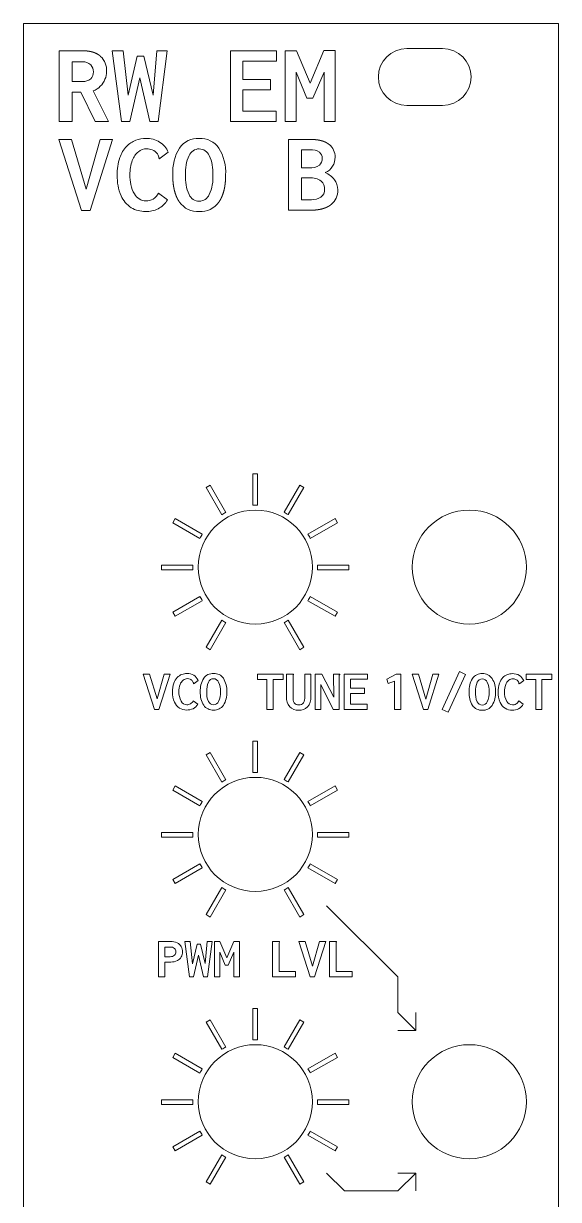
# Model space of a CAD drawing. Header units: millimetres. Extents: x 0 to 30, y 0 to 128.
# Drawn here: x 0 to 30, y 62.5 to 128.5 of the extents above; entities that cross this region are included whole.
import ezdxf

# ---------------------------------------------------------------- set-up
doc = ezdxf.new("R2010")
doc.units = ezdxf.units.MM
doc.layers.add('Cuts', color=1, linetype='Continuous', lineweight=13, true_color=0xff0000)
doc.layers.add('VectorEngraving', color=5, linetype='Continuous', lineweight=13, true_color=0x0000ff)

msp = doc.modelspace()

# ---------------------------------------------------------------- linework, layer by layer
at = {"layer": 'Cuts', "color": 1, "true_color": 0xff0000}
for p, q in [((30, 128.5), (0, 128.5)), ((0, 128.5), (0, 0)), ((30, 0), (30, 128.5)), ((21.5, 127.1), (23.5, 127.1)), ((21.5, 123.9), (23.5, 123.9))]:
    msp.add_line(p, q, dxfattribs=at)
for centre in [(13, 98), (25, 98), (13, 83), (13, 68), (25, 68)]:
    msp.add_circle(centre, 3.2, dxfattribs=at)
for centre, start, end in [((21.5, 125.5), 90, 270), ((23.5, 125.5), 270, 90)]:
    msp.add_arc(centre, 1.6, start, end, dxfattribs=at)
at = {"layer": 'VectorEngraving'}
for p, q in [((17, 79), (21, 75)), ((21, 75), (21, 73)), ((21, 73), (22, 72)), ((22, 72), (22, 73)), ((22, 72), (21, 72)), ((17, 64), (18, 63)), ((21, 63), (22, 64)), ((22, 64), (21, 64)), ((22, 64), (22, 63)), ((18, 63), (21, 63))]:
    msp.add_line(p, q, dxfattribs=at)
at = {"layer": 'VectorEngraving', "color": 5, "true_color": 0x0000ff, "flags": 128}
for points in [[(2, 123), (2, 126.975), (3.257, 126.975), (3.263, 126.975), (3.268, 126.974), (3.274, 126.974), (3.28, 126.974), (3.285, 126.974), (3.291, 126.974), (3.296, 126.974), (3.302, 126.974), (3.308, 126.974), (3.313, 126.974), (3.319, 126.974), (3.324, 126.974), (3.33, 126.974), (3.335, 126.974), (3.341, 126.973), (3.346, 126.973), (3.352, 126.973), (3.357, 126.973), (3.363, 126.973), (3.368, 126.973), (3.374, 126.972), (3.379, 126.972), (3.384, 126.972), (3.39, 126.972), (3.395, 126.971), (3.401, 126.971), (3.406, 126.971), (3.411, 126.971), (3.417, 126.97), (3.422, 126.97), (3.427, 126.97), (3.433, 126.97), (3.438, 126.969), (3.443, 126.969), (3.448, 126.969), (3.454, 126.968), (3.459, 126.968), (3.464, 126.967), (3.469, 126.967), (3.475, 126.967), (3.48, 126.966), (3.485, 126.966), (3.49, 126.966), (3.495, 126.965), (3.5, 126.965), (3.506, 126.964), (3.511, 126.964), (3.516, 126.963), (3.521, 126.963), (3.526, 126.962), (3.531, 126.962), (3.536, 126.961), (3.541, 126.961), (3.546, 126.96), (3.551, 126.96), (3.556, 126.959), (3.561, 126.959), (3.566, 126.958), (3.571, 126.958), (3.576, 126.957), (3.581, 126.956), (3.586, 126.956), (3.591, 126.955), (3.596, 126.955), (3.601, 126.954), (3.606, 126.953), (3.611, 126.953), (3.616, 126.952), (3.621, 126.951), (3.625, 126.951), (3.63, 126.95), (3.635, 126.949), (3.64, 126.949), (3.645, 126.948), (3.649, 126.947), (3.654, 126.946), (3.659, 126.946), (3.664, 126.945), (3.669, 126.944), (3.673, 126.943), (3.678, 126.943), (3.683, 126.942), (3.687, 126.941), (3.692, 126.94), (3.697, 126.939), (3.701, 126.939), (3.706, 126.938), (3.711, 126.937), (3.715, 126.936), (3.72, 126.935), (3.725, 126.934), (3.729, 126.933), (3.734, 126.932), (3.738, 126.932), (3.743, 126.931), (3.747, 126.93), (3.752, 126.929), (3.756, 126.928), (3.761, 126.927), (3.766, 126.926), (3.77, 126.925), (3.774, 126.924), (3.779, 126.923), (3.783, 126.922), (3.788, 126.921), (3.792, 126.92), (3.797, 126.919), (3.801, 126.918), (3.805, 126.917), (3.81, 126.916), (3.814, 126.915), (3.819, 126.913), (3.823, 126.912), (3.827, 126.911), (3.832, 126.91), (3.836, 126.909), (3.84, 126.908), (3.844, 126.907), (3.849, 126.906), (3.853, 126.904), (3.857, 126.903), (3.861, 126.902), (3.866, 126.901), (3.87, 126.9), (3.874, 126.898), (3.878, 126.897), (3.882, 126.896), (3.887, 126.895), (3.891, 126.894), (3.895, 126.892), (3.899, 126.891), (3.903, 126.89), (3.907, 126.888), (3.911, 126.887), (3.915, 126.886), (3.92, 126.885), (3.924, 126.883), (3.928, 126.882), (3.932, 126.88), (3.936, 126.879), (3.94, 126.878), (3.944, 126.876), (3.948, 126.875), (3.952, 126.874), (3.956, 126.872), (3.96, 126.871), (3.964, 126.869), (3.967, 126.868), (3.971, 126.866), (3.975, 126.865), (3.979, 126.864), (3.983, 126.862), (3.987, 126.861), (3.991, 126.859), (3.995, 126.858), (3.998, 126.856), (4.002, 126.855), (4.006, 126.853), (4.01, 126.851), (4.014, 126.85), (4.017, 126.848), (4.021, 126.847), (4.025, 126.845), (4.029, 126.844), (4.032, 126.842), (4.036, 126.84), (4.04, 126.839), (4.044, 126.837), (4.047, 126.836), (4.051, 126.834), (4.055, 126.832), (4.058, 126.831), (4.062, 126.829), (4.065, 126.827), (4.069, 126.825), (4.073, 126.824), (4.076, 126.822), (4.08, 126.82), (4.083, 126.819), (4.087, 126.817), (4.09, 126.815), (4.094, 126.813), (4.097, 126.812), (4.101, 126.81), (4.104, 126.808), (4.108, 126.806), (4.111, 126.804), (4.115, 126.803), (4.118, 126.801), (4.122, 126.799), (4.125, 126.797), (4.129, 126.795), (4.132, 126.793), (4.135, 126.791), (4.139, 126.789), (4.142, 126.788), (4.145, 126.786), (4.149, 126.784), (4.152, 126.782), (4.155, 126.78), (4.159, 126.778), (4.162, 126.776), (4.165, 126.774), (4.169, 126.772), (4.172, 126.77), (4.175, 126.768), (4.178, 126.766), (4.181, 126.764), (4.185, 126.762), (4.188, 126.76), (4.191, 126.758), (4.194, 126.756), (4.197, 126.754), (4.201, 126.752), (4.204, 126.75), (4.207, 126.747), (4.21, 126.745), (4.213, 126.743), (4.216, 126.741), (4.219, 126.739), (4.222, 126.737), (4.225, 126.735), (4.228, 126.733), (4.231, 126.73), (4.234, 126.728), (4.237, 126.726), (4.24, 126.724), (4.243, 126.722), (4.246, 126.719), (4.249, 126.717), (4.252, 126.715), (4.255, 126.713), (4.258, 126.71), (4.261, 126.708), (4.264, 126.706), (4.267, 126.703), (4.27, 126.701), (4.272, 126.699), (4.275, 126.697), (4.278, 126.694), (4.281, 126.692), (4.284, 126.69), (4.287, 126.687), (4.289, 126.685), (4.292, 126.682), (4.295, 126.68), (4.298, 126.678), (4.3, 126.675), (4.303, 126.673), (4.306, 126.67), (4.309, 126.668), (4.311, 126.665), (4.314, 126.663), (4.317, 126.661), (4.319, 126.658), (4.322, 126.656, -0.21489), (4.66, 125.807, -0.100191), (4.568, 125.37, -0.09654), (4.306, 124.978, -0.110602), (3.914, 124.722), (4.769, 123), (4.009, 123), (3.206, 124.653), (2.727, 124.653), (2.727, 123)], [(2.727, 125.252), (3.308, 125.252, 0.191831), (3.767, 125.396, 0.215461), (3.92, 125.788, 0.19551), (3.767, 126.183, 0.214661), (3.308, 126.349), (2.727, 126.349)]]:
    msp.add_lwpolyline(points, format="xyb", close=True, dxfattribs=at)
for points in [[(5.489, 123), (4.966, 126.975), (5.591, 126.975), (5.859, 124.48), (6.369, 126.662), (6.752, 126.662), (7.262, 124.486), (7.473, 126.975), (8.06, 126.975), (7.543, 123), (7.091, 123), (6.528, 125.45), (5.954, 123)], [(11.605, 123), (11.605, 126.975), (14.196, 126.975), (14.196, 126.388), (12.307, 126.388), (12.307, 125.367), (13.858, 125.367), (13.858, 124.773), (12.307, 124.773), (12.307, 123.587), (14.176, 123.587), (14.176, 123)], [(14.673, 123), (14.673, 126.975), (15.305, 126.975), (16.077, 125.15), (16.849, 126.981), (17.481, 126.981), (17.481, 123), (16.855, 123), (16.855, 125.775), (16.23, 124.314), (15.879, 124.314), (15.292, 125.769), (15.292, 123)]]:
    msp.add_lwpolyline(points, close=True, dxfattribs=at)
at = {"layer": 'VectorEngraving', "flags": 128}
for points in [[(3.247, 118.01), (1.971, 121.997), (2.686, 121.997), (3.521, 119.203), (4.299, 121.997), (4.995, 121.997), (3.731, 118.01)], [(7.354, 90.007), (6.716, 92), (7.073, 92), (7.491, 90.603), (7.88, 92), (8.228, 92), (7.596, 90.007)], [(13.652, 90.013), (13.652, 91.697), (13.116, 91.697), (13.116, 92), (14.561, 92), (14.561, 91.697), (13.997, 91.697), (13.997, 90.013)], [(17.989, 90.013), (17.989, 92), (19.284, 92), (19.284, 91.707), (18.34, 91.707), (18.34, 91.196), (19.115, 91.196), (19.115, 90.9), (18.34, 90.9), (18.34, 90.306), (19.274, 90.306), (19.274, 90.013)], [(20.805, 90.005), (20.805, 91.6), (20.444, 91.472), (20.368, 91.711), (20.897, 91.992), (21.165, 91.992), (21.165, 90.005)], [(22.425, 89.999), (21.787, 91.992), (22.144, 91.992), (22.562, 90.595), (22.951, 91.992), (23.299, 91.992), (22.667, 89.999)], [(23.809, 89.868), (23.477, 90.011), (24.459, 92.132), (24.785, 91.967)], [(28.723, 90.005), (28.723, 91.689), (28.187, 91.689), (28.187, 91.992), (29.632, 91.992), (29.632, 91.689), (29.068, 91.689), (29.068, 90.005)], [(9.299, 75.006), (9.037, 76.994), (9.35, 76.994), (9.484, 75.746), (9.739, 76.837), (9.93, 76.837), (10.185, 75.749), (10.291, 76.994), (10.584, 76.994), (10.326, 75.006), (10.1, 75.006), (9.819, 76.231), (9.532, 75.006)], [(10.702, 75.006), (10.702, 76.994), (11.018, 76.994), (11.404, 76.081), (11.79, 76.997), (12.106, 76.997), (12.106, 75.006), (11.793, 75.006), (11.793, 76.394), (11.48, 75.663), (11.305, 75.663), (11.011, 76.391), (11.011, 75.006)], [(16.073, 75), (15.435, 76.994), (15.792, 76.994), (16.21, 75.597), (16.599, 76.994), (16.947, 76.994), (16.315, 75)]]:
    msp.add_lwpolyline(points, close=True, dxfattribs=at)
for points in [[(6.838, 117.952, -0.137181), (6.043, 118.166, -0.152134), (5.469, 118.833, -0.109573), (5.255, 119.988, -0.085497), (5.399, 120.973, -0.110549), (5.779, 121.608, -0.109274), (6.298, 121.949, -0.089414), (6.863, 122.054, -0.144279), (7.632, 121.85, -0.15015), (8.12, 121.276), (7.667, 120.938), (7.616, 120.906), (7.584, 120.957, 0.11408), (7.574, 121.05, 0.04611), (7.508, 121.187, 0.120563), (7.217, 121.413, 0.097397), (6.901, 121.474, 0.171045), (6.445, 121.308, 0.132489), (6.101, 120.82, 0.095776), (5.97, 120.019, 0.142464), (6.222, 118.938, 0.270554), (6.856, 118.546, 0.136035), (7.265, 118.648, 0.125476), (7.577, 118.986), (8.075, 118.616, -0.142497), (7.549, 118.102, -0.116168)], [(9.854, 117.946, -0.25913), (8.744, 118.482), (8.741, 118.486), (8.738, 118.49), (8.736, 118.495), (8.733, 118.499), (8.73, 118.503), (8.727, 118.507), (8.724, 118.512), (8.721, 118.516), (8.718, 118.52), (8.716, 118.524), (8.713, 118.529), (8.71, 118.533), (8.707, 118.538), (8.704, 118.542), (8.702, 118.546), (8.699, 118.551), (8.696, 118.555), (8.693, 118.56), (8.691, 118.564), (8.688, 118.568), (8.685, 118.573), (8.682, 118.577), (8.68, 118.582), (8.677, 118.586), (8.674, 118.591), (8.672, 118.595), (8.669, 118.6), (8.667, 118.605), (8.664, 118.609), (8.661, 118.614), (8.659, 118.618), (8.656, 118.623), (8.654, 118.628), (8.651, 118.632), (8.649, 118.637), (8.646, 118.642), (8.643, 118.646), (8.641, 118.651), (8.638, 118.656), (8.636, 118.66), (8.633, 118.665), (8.631, 118.67), (8.629, 118.675), (8.626, 118.68), (8.624, 118.684), (8.621, 118.689), (8.619, 118.694), (8.616, 118.699), (8.614, 118.704), (8.612, 118.709), (8.609, 118.713), (8.607, 118.718), (8.605, 118.723), (8.602, 118.728), (8.6, 118.733), (8.598, 118.738), (8.595, 118.743), (8.593, 118.748), (8.591, 118.753), (8.589, 118.758), (8.586, 118.763), (8.584, 118.768), (8.582, 118.773), (8.58, 118.778), (8.578, 118.783), (8.575, 118.788), (8.573, 118.793), (8.571, 118.799), (8.569, 118.804), (8.567, 118.809), (8.565, 118.814), (8.562, 118.819), (8.56, 118.824), (8.558, 118.83), (8.556, 118.835), (8.554, 118.84), (8.552, 118.845), (8.55, 118.85), (8.548, 118.856), (8.546, 118.861), (8.544, 118.866), (8.542, 118.872), (8.54, 118.877), (8.538, 118.882), (8.536, 118.888), (8.534, 118.893), (8.532, 118.898), (8.53, 118.904), (8.528, 118.909), (8.526, 118.915), (8.524, 118.92), (8.523, 118.926), (8.521, 118.931), (8.519, 118.936), (8.517, 118.942), (8.515, 118.947), (8.513, 118.953), (8.511, 118.959), (8.51, 118.964), (8.508, 118.97), (8.506, 118.975), (8.504, 118.981), (8.503, 118.986), (8.501, 118.992), (8.499, 118.998), (8.497, 119.003), (8.496, 119.009), (8.494, 119.015), (8.492, 119.02), (8.49, 119.026), (8.489, 119.032), (8.487, 119.037), (8.486, 119.043), (8.484, 119.049), (8.482, 119.055), (8.481, 119.061), (8.479, 119.066), (8.477, 119.072), (8.476, 119.078), (8.474, 119.084), (8.473, 119.09), (8.471, 119.095), (8.47, 119.101), (8.468, 119.107), (8.467, 119.113), (8.465, 119.119), (8.464, 119.125), (8.462, 119.131), (8.461, 119.137), (8.459, 119.143), (8.458, 119.149), (8.456, 119.155), (8.455, 119.161), (8.454, 119.167), (8.452, 119.173), (8.451, 119.179), (8.449, 119.185), (8.448, 119.191), (8.447, 119.197), (8.445, 119.203), (8.444, 119.21), (8.443, 119.216), (8.441, 119.222), (8.44, 119.228), (8.439, 119.234), (8.438, 119.24), (8.436, 119.247), (8.435, 119.253), (8.434, 119.259), (8.433, 119.265), (8.431, 119.272), (8.43, 119.278), (8.429, 119.284), (8.428, 119.29), (8.427, 119.297), (8.426, 119.303), (8.424, 119.309), (8.423, 119.316), (8.422, 119.322), (8.421, 119.329), (8.42, 119.335), (8.419, 119.341), (8.418, 119.348), (8.417, 119.354), (8.416, 119.361), (8.415, 119.367), (8.414, 119.374), (8.413, 119.38), (8.412, 119.387), (8.411, 119.393), (8.41, 119.4), (8.409, 119.406), (8.408, 119.413), (8.407, 119.42), (8.406, 119.426), (8.405, 119.433), (8.404, 119.439), (8.403, 119.446), (8.402, 119.453), (8.401, 119.459), (8.4, 119.466), (8.4, 119.473), (8.399, 119.479), (8.398, 119.486), (8.397, 119.493), (8.396, 119.5), (8.395, 119.506), (8.395, 119.513), (8.394, 119.52), (8.393, 119.527), (8.392, 119.534), (8.392, 119.54), (8.391, 119.547), (8.39, 119.554), (8.389, 119.561), (8.389, 119.568), (8.388, 119.575), (8.387, 119.582), (8.387, 119.589), (8.386, 119.596), (8.385, 119.602), (8.385, 119.609), (8.384, 119.616), (8.384, 119.623), (8.383, 119.63), (8.382, 119.637), (8.382, 119.645), (8.381, 119.652), (8.381, 119.659), (8.38, 119.666), (8.38, 119.673), (8.379, 119.68), (8.379, 119.687), (8.378, 119.694), (8.378, 119.701), (8.377, 119.708), (8.377, 119.716), (8.376, 119.723), (8.376, 119.73), (8.376, 119.737), (8.375, 119.745), (8.375, 119.752), (8.374, 119.759), (8.374, 119.766), (8.374, 119.774), (8.373, 119.781), (8.373, 119.788), (8.373, 119.796), (8.372, 119.803), (8.372, 119.81), (8.372, 119.818), (8.371, 119.825), (8.371, 119.832), (8.371, 119.84), (8.371, 119.847), (8.37, 119.855), (8.37, 119.862), (8.37, 119.87), (8.37, 119.877), (8.37, 119.885), (8.369, 119.892), (8.369, 119.9), (8.369, 119.907), (8.369, 119.915), (8.369, 119.922), (8.369, 119.93), (8.369, 119.937), (8.368, 119.945), (8.368, 119.953), (8.368, 119.96), (8.368, 119.968), (8.368, 119.976), (8.368, 119.983), (8.368, 119.991), (8.368, 119.999), (8.368, 120.006, -0.152055), (8.744, 121.512, -0.260989), (9.854, 122.054, -0.259889), (10.955, 121.512, -0.153236), (11.335, 120.006), (11.335, 119.999), (11.335, 119.991), (11.335, 119.983), (11.334, 119.976), (11.334, 119.968), (11.334, 119.96), (11.334, 119.953), (11.334, 119.945), (11.334, 119.937), (11.334, 119.93), (11.334, 119.922), (11.334, 119.915), (11.334, 119.907), (11.333, 119.9), (11.333, 119.892), (11.333, 119.885), (11.333, 119.877), (11.333, 119.87), (11.332, 119.862), (11.332, 119.855), (11.332, 119.847), (11.332, 119.84), (11.332, 119.832), (11.331, 119.825), (11.331, 119.818), (11.331, 119.81), (11.33, 119.803), (11.33, 119.796), (11.33, 119.788), (11.329, 119.781), (11.329, 119.774), (11.329, 119.766), (11.328, 119.759), (11.328, 119.752), (11.327, 119.745), (11.327, 119.737), (11.327, 119.73), (11.326, 119.723), (11.326, 119.716), (11.325, 119.708), (11.325, 119.701), (11.324, 119.694), (11.324, 119.687), (11.323, 119.68), (11.323, 119.673), (11.322, 119.666), (11.322, 119.659), (11.321, 119.652), (11.321, 119.645), (11.32, 119.637), (11.32, 119.63), (11.319, 119.623), (11.318, 119.616), (11.318, 119.609), (11.317, 119.602), (11.316, 119.596), (11.316, 119.589), (11.315, 119.582), (11.314, 119.575), (11.314, 119.568), (11.313, 119.561), (11.312, 119.554), (11.312, 119.547), (11.311, 119.54), (11.31, 119.534), (11.309, 119.527), (11.309, 119.52), (11.308, 119.513), (11.307, 119.506), (11.306, 119.5), (11.305, 119.493), (11.305, 119.486), (11.304, 119.479), (11.303, 119.473), (11.302, 119.466), (11.301, 119.459), (11.3, 119.453), (11.299, 119.446), (11.298, 119.439), (11.297, 119.433), (11.297, 119.426), (11.296, 119.42), (11.295, 119.413), (11.294, 119.406), (11.293, 119.4), (11.292, 119.393), (11.291, 119.387), (11.29, 119.38), (11.289, 119.374), (11.288, 119.367), (11.287, 119.361), (11.286, 119.354), (11.284, 119.348), (11.283, 119.341), (11.282, 119.335), (11.281, 119.329), (11.28, 119.322), (11.279, 119.316), (11.278, 119.309), (11.277, 119.303), (11.275, 119.297), (11.274, 119.29), (11.273, 119.284), (11.272, 119.278), (11.271, 119.272), (11.269, 119.265), (11.268, 119.259), (11.267, 119.253), (11.266, 119.247), (11.264, 119.24), (11.263, 119.234), (11.262, 119.228), (11.261, 119.222), (11.259, 119.216), (11.258, 119.21), (11.257, 119.203), (11.255, 119.197), (11.254, 119.191), (11.253, 119.185), (11.251, 119.179), (11.25, 119.173), (11.248, 119.167), (11.247, 119.161), (11.246, 119.155), (11.244, 119.149), (11.243, 119.143), (11.241, 119.137), (11.24, 119.131), (11.238, 119.125), (11.237, 119.119), (11.235, 119.113), (11.234, 119.107), (11.232, 119.101), (11.231, 119.095), (11.229, 119.09), (11.227, 119.084), (11.226, 119.078), (11.224, 119.072), (11.223, 119.066), (11.221, 119.061), (11.219, 119.055), (11.218, 119.049), (11.216, 119.043), (11.214, 119.037), (11.213, 119.032), (11.211, 119.026), (11.209, 119.02), (11.208, 119.015), (11.206, 119.009), (11.204, 119.003), (11.202, 118.998), (11.201, 118.992), (11.199, 118.986), (11.197, 118.981), (11.195, 118.975), (11.194, 118.97), (11.192, 118.964), (11.19, 118.959), (11.188, 118.953), (11.186, 118.947), (11.184, 118.942), (11.183, 118.936), (11.181, 118.931), (11.179, 118.926), (11.177, 118.92), (11.175, 118.915), (11.173, 118.909), (11.171, 118.904), (11.169, 118.898), (11.167, 118.893), (11.165, 118.888), (11.163, 118.882), (11.161, 118.877), (11.159, 118.872), (11.157, 118.866), (11.155, 118.861), (11.153, 118.856), (11.151, 118.85), (11.149, 118.845), (11.147, 118.84), (11.145, 118.835), (11.143, 118.83), (11.141, 118.824), (11.138, 118.819), (11.136, 118.814), (11.134, 118.809), (11.132, 118.804), (11.13, 118.799), (11.128, 118.793), (11.125, 118.788), (11.123, 118.783), (11.121, 118.778), (11.119, 118.773), (11.117, 118.768), (11.114, 118.763), (11.112, 118.758), (11.11, 118.753), (11.107, 118.748), (11.105, 118.743), (11.103, 118.738), (11.101, 118.733), (11.098, 118.728), (11.096, 118.723), (11.094, 118.718), (11.091, 118.713), (11.089, 118.709), (11.086, 118.704), (11.084, 118.699), (11.082, 118.694), (11.079, 118.689), (11.077, 118.684), (11.074, 118.68), (11.072, 118.675), (11.069, 118.67), (11.067, 118.665), (11.064, 118.66), (11.062, 118.656), (11.059, 118.651), (11.057, 118.646), (11.054, 118.642), (11.052, 118.637), (11.049, 118.632), (11.047, 118.628), (11.044, 118.623), (11.041, 118.618), (11.039, 118.614), (11.036, 118.609), (11.033, 118.605), (11.031, 118.6), (11.028, 118.595), (11.025, 118.591), (11.023, 118.586), (11.02, 118.582), (11.017, 118.577), (11.015, 118.573), (11.012, 118.568), (11.009, 118.564), (11.006, 118.56), (11.004, 118.555), (11.001, 118.551), (10.998, 118.546), (10.995, 118.542), (10.993, 118.538), (10.99, 118.533), (10.987, 118.529), (10.984, 118.524), (10.981, 118.52), (10.978, 118.516), (10.975, 118.512), (10.973, 118.507), (10.97, 118.503), (10.967, 118.499), (10.964, 118.495), (10.961, 118.49), (10.958, 118.486), (10.955, 118.482, -0.258046)], [(9.854, 118.533, 0.29242), (10.416, 118.9, 0.121433), (10.62, 120.013, 0.120267), (10.416, 121.088, 0.296602), (9.854, 121.467, 0.299569), (9.283, 121.088, 0.118638), (9.082, 120.013, 0.119784), (9.283, 118.9, 0.295261)], [(14.861, 118.022), (14.861, 121.997), (16.073, 121.997), (16.078, 121.997), (16.084, 121.997), (16.09, 121.997), (16.095, 121.997), (16.101, 121.997), (16.106, 121.997), (16.112, 121.997), (16.117, 121.997), (16.123, 121.997), (16.128, 121.997), (16.134, 121.996), (16.139, 121.996), (16.144, 121.996), (16.15, 121.996), (16.155, 121.996), (16.161, 121.996), (16.166, 121.996), (16.171, 121.996), (16.177, 121.995), (16.182, 121.995), (16.188, 121.995), (16.193, 121.995), (16.198, 121.995), (16.203, 121.995), (16.209, 121.994), (16.214, 121.994), (16.219, 121.994), (16.225, 121.994), (16.23, 121.993), (16.235, 121.993), (16.24, 121.993), (16.246, 121.993), (16.251, 121.992), (16.256, 121.992), (16.261, 121.992), (16.266, 121.991), (16.272, 121.991), (16.277, 121.991), (16.282, 121.99), (16.287, 121.99), (16.292, 121.99), (16.297, 121.989), (16.302, 121.989), (16.307, 121.989), (16.313, 121.988), (16.318, 121.988), (16.323, 121.988), (16.328, 121.987), (16.333, 121.987), (16.338, 121.986), (16.343, 121.986), (16.348, 121.985), (16.353, 121.985), (16.358, 121.985), (16.363, 121.984), (16.368, 121.984), (16.373, 121.983), (16.377, 121.983), (16.382, 121.982), (16.387, 121.982), (16.392, 121.981), (16.397, 121.981), (16.402, 121.98), (16.407, 121.979), (16.412, 121.979), (16.417, 121.978), (16.421, 121.978), (16.426, 121.977), (16.431, 121.977), (16.436, 121.976), (16.441, 121.975), (16.445, 121.975), (16.45, 121.974), (16.455, 121.974), (16.46, 121.973), (16.464, 121.972), (16.469, 121.972), (16.474, 121.971), (16.478, 121.97), (16.483, 121.97), (16.488, 121.969), (16.492, 121.968), (16.497, 121.967), (16.502, 121.967), (16.506, 121.966), (16.511, 121.965), (16.516, 121.965), (16.52, 121.964), (16.525, 121.963), (16.529, 121.962), (16.534, 121.962), (16.538, 121.961), (16.543, 121.96), (16.548, 121.959), (16.552, 121.958), (16.557, 121.958), (16.561, 121.957), (16.566, 121.956), (16.57, 121.955), (16.574, 121.954), (16.579, 121.953), (16.583, 121.952), (16.588, 121.952), (16.592, 121.951), (16.597, 121.95), (16.601, 121.949), (16.605, 121.948), (16.61, 121.947), (16.614, 121.946), (16.618, 121.945), (16.623, 121.944), (16.627, 121.943), (16.631, 121.942), (16.636, 121.941), (16.64, 121.94), (16.644, 121.939), (16.649, 121.938), (16.653, 121.937), (16.657, 121.936), (16.661, 121.935), (16.665, 121.934), (16.67, 121.933), (16.674, 121.932), (16.678, 121.931), (16.682, 121.93), (16.686, 121.929), (16.691, 121.928), (16.695, 121.927), (16.699, 121.926), (16.703, 121.925), (16.707, 121.924), (16.711, 121.922), (16.715, 121.921), (16.719, 121.92), (16.723, 121.919), (16.727, 121.918), (16.731, 121.917), (16.736, 121.915), (16.74, 121.914), (16.744, 121.913), (16.748, 121.912), (16.752, 121.911), (16.755, 121.909), (16.759, 121.908), (16.763, 121.907), (16.767, 121.906), (16.771, 121.904), (16.775, 121.903), (16.779, 121.902), (16.783, 121.901), (16.787, 121.899), (16.791, 121.898), (16.795, 121.897), (16.798, 121.895), (16.802, 121.894), (16.806, 121.893), (16.81, 121.891), (16.814, 121.89), (16.818, 121.889), (16.821, 121.887), (16.825, 121.886), (16.829, 121.885), (16.833, 121.883), (16.836, 121.882), (16.84, 121.88), (16.844, 121.879), (16.847, 121.878), (16.851, 121.876), (16.855, 121.875), (16.858, 121.873), (16.862, 121.872), (16.866, 121.87), (16.869, 121.869), (16.873, 121.867), (16.877, 121.866), (16.88, 121.864), (16.884, 121.863), (16.887, 121.861), (16.891, 121.86), (16.895, 121.858), (16.898, 121.857), (16.902, 121.855), (16.905, 121.854), (16.909, 121.852), (16.912, 121.85), (16.916, 121.849), (16.919, 121.847), (16.923, 121.846), (16.926, 121.844), (16.93, 121.842), (16.933, 121.841), (16.936, 121.839), (16.94, 121.837), (16.943, 121.836), (16.947, 121.834), (16.95, 121.832), (16.953, 121.831), (16.957, 121.829), (16.96, 121.827), (16.963, 121.826), (16.967, 121.824), (16.97, 121.822), (16.973, 121.821), (16.977, 121.819), (16.98, 121.817), (16.983, 121.815), (16.986, 121.813), (16.99, 121.812), (16.993, 121.81), (16.996, 121.808), (16.999, 121.806), (17.002, 121.805), (17.006, 121.803), (17.009, 121.801), (17.012, 121.799), (17.015, 121.797), (17.018, 121.795), (17.021, 121.793), (17.024, 121.792), (17.028, 121.79), (17.031, 121.788), (17.034, 121.786), (17.037, 121.784), (17.04, 121.782), (17.043, 121.78), (17.046, 121.778), (17.049, 121.776), (17.052, 121.774), (17.055, 121.772), (17.058, 121.77), (17.061, 121.768), (17.064, 121.766), (17.067, 121.764), (17.07, 121.762), (17.073, 121.76), (17.076, 121.758), (17.079, 121.756), (17.082, 121.754), (17.084, 121.752), (17.087, 121.75), (17.09, 121.748), (17.093, 121.746), (17.096, 121.744), (17.099, 121.742), (17.102, 121.74), (17.104, 121.738), (17.107, 121.736), (17.11, 121.734), (17.113, 121.731), (17.115, 121.729), (17.118, 121.727), (17.121, 121.725), (17.124, 121.723), (17.126, 121.721), (17.129, 121.719), (17.132, 121.716, -0.23768), (17.477, 120.995, -0.133487), (17.333, 120.491, -0.174147), (16.915, 120.134, -0.132357), (17.435, 119.735, -0.167151), (17.629, 119.171, -0.236829), (17.244, 118.338), (17.24, 118.336), (17.237, 118.333), (17.234, 118.331), (17.231, 118.329), (17.228, 118.326), (17.225, 118.324), (17.222, 118.321), (17.219, 118.319), (17.216, 118.317), (17.213, 118.314), (17.21, 118.312), (17.206, 118.309), (17.203, 118.307), (17.2, 118.305), (17.197, 118.302), (17.194, 118.3), (17.19, 118.298), (17.187, 118.296), (17.184, 118.293), (17.181, 118.291), (17.177, 118.289), (17.174, 118.286), (17.171, 118.284), (17.168, 118.282), (17.164, 118.28), (17.161, 118.277), (17.158, 118.275), (17.154, 118.273), (17.151, 118.271), (17.147, 118.269), (17.144, 118.267), (17.141, 118.264), (17.137, 118.262), (17.134, 118.26), (17.13, 118.258), (17.127, 118.256), (17.123, 118.254), (17.12, 118.252), (17.117, 118.249), (17.113, 118.247), (17.109, 118.245), (17.106, 118.243), (17.102, 118.241), (17.099, 118.239), (17.095, 118.237), (17.092, 118.235), (17.088, 118.233), (17.085, 118.231), (17.081, 118.229), (17.077, 118.227), (17.074, 118.225), (17.07, 118.223), (17.066, 118.221), (17.063, 118.219), (17.059, 118.217), (17.055, 118.215), (17.052, 118.213), (17.048, 118.211), (17.044, 118.21), (17.04, 118.208), (17.037, 118.206), (17.033, 118.204), (17.029, 118.202), (17.025, 118.2), (17.021, 118.198), (17.018, 118.196), (17.014, 118.195), (17.01, 118.193), (17.006, 118.191), (17.002, 118.189), (16.998, 118.187), (16.994, 118.186), (16.99, 118.184), (16.987, 118.182), (16.983, 118.18), (16.979, 118.179), (16.975, 118.177), (16.971, 118.175), (16.967, 118.174), (16.963, 118.172), (16.959, 118.17), (16.955, 118.168), (16.951, 118.167), (16.947, 118.165), (16.943, 118.163), (16.938, 118.162), (16.934, 118.16), (16.93, 118.159), (16.926, 118.157), (16.922, 118.155), (16.918, 118.154), (16.914, 118.152), (16.91, 118.151), (16.905, 118.149), (16.901, 118.147), (16.897, 118.146), (16.893, 118.144), (16.889, 118.143), (16.884, 118.141), (16.88, 118.14), (16.876, 118.138), (16.872, 118.137), (16.867, 118.135), (16.863, 118.134), (16.859, 118.132), (16.854, 118.131), (16.85, 118.13), (16.846, 118.128), (16.841, 118.127), (16.837, 118.125), (16.833, 118.124), (16.828, 118.122), (16.824, 118.121), (16.819, 118.12), (16.815, 118.118), (16.811, 118.117), (16.806, 118.116), (16.802, 118.114), (16.797, 118.113), (16.793, 118.112), (16.788, 118.11), (16.784, 118.109), (16.779, 118.108), (16.775, 118.106), (16.77, 118.105), (16.766, 118.104), (16.761, 118.103), (16.756, 118.101), (16.752, 118.1), (16.747, 118.099), (16.742, 118.098), (16.738, 118.097), (16.733, 118.095), (16.729, 118.094), (16.724, 118.093), (16.719, 118.092), (16.714, 118.091), (16.71, 118.09), (16.705, 118.088), (16.7, 118.087), (16.696, 118.086), (16.691, 118.085), (16.686, 118.084), (16.681, 118.083), (16.676, 118.082), (16.672, 118.081), (16.667, 118.08), (16.662, 118.079), (16.657, 118.078), (16.652, 118.077), (16.647, 118.076), (16.642, 118.075), (16.638, 118.074), (16.633, 118.073), (16.628, 118.072), (16.623, 118.071), (16.618, 118.07), (16.613, 118.069), (16.608, 118.068), (16.603, 118.067), (16.598, 118.066), (16.593, 118.065), (16.588, 118.064), (16.583, 118.063), (16.578, 118.062), (16.573, 118.062), (16.568, 118.061), (16.563, 118.06), (16.558, 118.059), (16.552, 118.058), (16.547, 118.057), (16.542, 118.056), (16.537, 118.056), (16.532, 118.055), (16.527, 118.054), (16.521, 118.053), (16.516, 118.053), (16.511, 118.052), (16.506, 118.051), (16.501, 118.05), (16.495, 118.05), (16.49, 118.049), (16.485, 118.048), (16.48, 118.047), (16.474, 118.047), (16.469, 118.046), (16.464, 118.045), (16.458, 118.045), (16.453, 118.044), (16.448, 118.043), (16.442, 118.043), (16.437, 118.042), (16.431, 118.042), (16.426, 118.041), (16.421, 118.04), (16.415, 118.04), (16.41, 118.039), (16.404, 118.039), (16.399, 118.038), (16.393, 118.038), (16.388, 118.037), (16.382, 118.037), (16.377, 118.036), (16.371, 118.036), (16.366, 118.035), (16.36, 118.035), (16.355, 118.034), (16.349, 118.034), (16.344, 118.033), (16.338, 118.033), (16.332, 118.032), (16.327, 118.032), (16.321, 118.031), (16.315, 118.031), (16.31, 118.031), (16.304, 118.03), (16.298, 118.03), (16.293, 118.029), (16.287, 118.029), (16.281, 118.029), (16.275, 118.028), (16.27, 118.028), (16.264, 118.028), (16.258, 118.027), (16.252, 118.027), (16.247, 118.027), (16.241, 118.027), (16.235, 118.026), (16.229, 118.026), (16.223, 118.026), (16.217, 118.025), (16.212, 118.025), (16.206, 118.025), (16.2, 118.025), (16.194, 118.025), (16.188, 118.024), (16.182, 118.024), (16.176, 118.024), (16.17, 118.024), (16.164, 118.024), (16.158, 118.024), (16.152, 118.023), (16.146, 118.023), (16.14, 118.023), (16.134, 118.023), (16.128, 118.023), (16.122, 118.023), (16.116, 118.023), (16.11, 118.023), (16.104, 118.023), (16.098, 118.023), (16.091, 118.023), (16.085, 118.023), (16.079, 118.023), (16.073, 118.022), (16.067, 118.022)], [(15.582, 120.408), (16.016, 120.408, 0.176823), (16.593, 120.552, 0.219126), (16.749, 120.931, 0.232896), (16.59, 121.282, 0.172228), (16.08, 121.416), (15.582, 121.416)], [(15.582, 118.616), (16.143, 118.616, 0.159916), (16.682, 118.763, 0.253314), (16.883, 119.19, 0.214462), (16.695, 119.656, 0.185003), (16.035, 119.834), (15.582, 119.834)], [(9.149, 89.978, -0.137181), (8.752, 90.085, -0.152134), (8.465, 90.418, -0.109573), (8.358, 90.996, -0.085497), (8.43, 91.488, -0.110549), (8.62, 91.806, -0.109274), (8.88, 91.976, -0.089414), (9.162, 92.029, -0.144279), (9.546, 91.927, -0.15015), (9.791, 91.64), (9.564, 91.471), (9.538, 91.455), (9.523, 91.48, 0.11408), (9.518, 91.527, 0.04611), (9.484, 91.595, 0.120563), (9.339, 91.708, 0.097397), (9.181, 91.739, 0.171045), (8.953, 91.656, 0.132489), (8.781, 91.412, 0.095776), (8.715, 91.011, 0.142464), (8.841, 90.471, 0.270554), (9.159, 90.274, 0.136035), (9.363, 90.325, 0.125476), (9.519, 90.494), (9.768, 90.31, -0.142497), (9.505, 90.053, -0.116168)], [(10.658, 89.975, -0.25913), (10.103, 90.243, -0.152705), (9.915, 91.005, -0.152055), (10.103, 91.758, -0.260989), (10.658, 92.029, -0.259889), (11.208, 91.758, -0.153236), (11.398, 91.005, -0.153892), (11.208, 90.243, -0.258046)], [(10.658, 90.268, 0.29242), (10.938, 90.452, 0.121433), (11.04, 91.008, 0.120267), (10.938, 91.545, 0.296602), (10.658, 91.735, 0.299569), (10.372, 91.545, 0.118638), (10.272, 91.008, 0.119784), (10.372, 90.452, 0.295261)], [(15.435, 89.971, -0.218793), (14.929, 90.166, -0.190278), (14.752, 90.708), (14.752, 92), (15.138, 92), (15.138, 91.971, 0.124617), (15.117, 91.928, 0.045437), (15.113, 91.853), (15.113, 90.705, 0.13334), (15.183, 90.383, 0.278591), (15.438, 90.265, 0.272644), (15.696, 90.383, 0.137686), (15.77, 90.715), (15.77, 92), (16.121, 92), (16.121, 90.718, -0.20833), (15.929, 90.153, -0.198997)], [(16.35, 92), (16.726, 92), (17.399, 90.692), (17.38, 92), (17.731, 92), (17.731, 91.971, 0.127686), (17.71, 91.928, 0.045437), (17.705, 91.853), (17.705, 90.013), (17.371, 90.013), (16.675, 91.407), (16.675, 90.013), (16.35, 90.013)], [(25.729, 89.967, -0.25913), (25.174, 90.235, -0.152705), (24.986, 90.997, -0.152055), (25.174, 91.749, -0.260989), (25.729, 92.021, -0.259889), (26.279, 91.749, -0.153236), (26.469, 90.997, -0.153892), (26.279, 90.235, -0.258046)], [(25.729, 90.26, 0.29242), (26.009, 90.444, 0.121433), (26.111, 91, 0.120267), (26.009, 91.537, 0.296602), (25.729, 91.727, 0.299569), (25.443, 91.537, 0.118638), (25.343, 91, 0.119784), (25.443, 90.444, 0.295261)], [(27.409, 89.97, -0.137181), (27.012, 90.077, -0.152134), (26.725, 90.41, -0.109573), (26.618, 90.987, -0.085497), (26.69, 91.48, -0.110549), (26.88, 91.798, -0.109274), (27.14, 91.968, -0.089414), (27.422, 92.021, -0.144279), (27.806, 91.919, -0.15015), (28.051, 91.632), (27.824, 91.463), (27.798, 91.447), (27.783, 91.472, 0.11408), (27.778, 91.518, 0.04611), (27.744, 91.587, 0.120563), (27.599, 91.7, 0.097397), (27.441, 91.731, 0.171045), (27.213, 91.648, 0.132489), (27.041, 91.404, 0.095776), (26.975, 91.003, 0.142464), (27.102, 90.463, 0.270554), (27.419, 90.266, 0.136035), (27.623, 90.317, 0.125476), (27.779, 90.486), (28.028, 90.302, -0.142497), (27.765, 90.045, -0.116168)], [(7.564, 75.006), (7.564, 76.994), (8.24, 76.994, -0.122616), (8.62, 76.914, -0.149974), (8.841, 76.702, -0.126802), (8.913, 76.41, -0.12686), (8.843, 76.124, -0.150008), (8.626, 75.917, -0.122625), (8.256, 75.839), (7.931, 75.839), (7.931, 75.006)], [(7.931, 76.139), (8.231, 76.139, 0.196442), (8.464, 76.215, 0.21326), (8.543, 76.41, 0.212906), (8.464, 76.604, 0.19733), (8.234, 76.681), (7.931, 76.681)], [(13.971, 76.994), (14.363, 76.994), (14.363, 76.965, 0.15231), (14.339, 76.922, 0.043707), (14.335, 76.847), (14.335, 75.3), (15.247, 75.3), (15.247, 75.006), (13.971, 75.006)], [(17.16, 76.994), (17.552, 76.994), (17.552, 76.965, 0.15231), (17.528, 76.922, 0.043707), (17.524, 76.847), (17.524, 75.3), (18.436, 75.3), (18.436, 75.006), (17.16, 75.006)]]:
    msp.add_lwpolyline(points, format="xyb", close=True, dxfattribs=at)
at = {"layer": 'VectorEngraving', "color": 3, "true_color": 0x00ff00, "flags": 128}
for points in [[(12.855, 103.228), (12.855, 101.472, -0.009431), (12.987, 101.478, -0.009428), (13.119, 101.475), (13.119, 103.228), (12.855, 103.228)], [(10.476, 102.59), (10.248, 102.459), (11.125, 100.94, -0.018851), (11.354, 101.07), (10.476, 102.59)], [(15.498, 102.59), (14.621, 101.072, -0.018853), (14.85, 100.941), (15.726, 102.459), (15.498, 102.59)], [(8.507, 100.717), (8.375, 100.489), (9.895, 99.611, -0.018852), (10.025, 99.84), (8.507, 100.717)], [(17.468, 100.717), (15.95, 99.841, -0.018855), (16.082, 99.612), (17.6, 100.489), (17.468, 100.717)], [(7.737, 98.11), (7.737, 97.846), (9.493, 97.846, -0.009435), (9.487, 97.978, -0.009432), (9.493, 98.11), (7.737, 98.11)], [(16.484, 98.11, -0.009425), (16.487, 97.978, -0.009435), (16.481, 97.846), (18.238, 97.846), (18.238, 98.11), (16.484, 98.11)], [(9.895, 96.345), (8.375, 95.467), (8.507, 95.239), (10.025, 96.115, -0.018852), (9.895, 96.345)], [(16.08, 96.345, -0.018855), (15.949, 96.115), (17.468, 95.239), (17.6, 95.467), (16.08, 96.345)], [(11.125, 95.016), (10.248, 93.497), (10.476, 93.365), (11.354, 94.885, -0.018851), (11.125, 95.016), (11.125, 95.016)], [(14.85, 95.016, -0.018852), (14.62, 94.885), (15.498, 93.365), (15.726, 93.497), (14.85, 95.016)], [(12.855, 88.228), (12.855, 86.472, -0.009431), (12.987, 86.478, -0.009428), (13.119, 86.475), (13.119, 88.228), (12.855, 88.228)], [(10.476, 87.59), (10.248, 87.459), (11.125, 85.94, -0.018851), (11.354, 86.07), (10.476, 87.59)], [(15.498, 87.59), (14.621, 86.072, -0.018853), (14.85, 85.941), (15.726, 87.459), (15.498, 87.59)], [(8.507, 85.717), (8.375, 85.489), (9.895, 84.611, -0.018852), (10.025, 84.84), (8.507, 85.717)], [(17.468, 85.717), (15.95, 84.841, -0.018855), (16.082, 84.612), (17.6, 85.489), (17.468, 85.717)], [(7.737, 83.11), (7.737, 82.846), (9.493, 82.846, -0.009435), (9.487, 82.978, -0.009432), (9.493, 83.11), (7.737, 83.11)], [(16.484, 83.11, -0.009425), (16.487, 82.978, -0.009435), (16.481, 82.846), (18.238, 82.846), (18.238, 83.11), (16.484, 83.11)], [(9.895, 81.345), (8.375, 80.467), (8.507, 80.239), (10.025, 81.115, -0.018852), (9.895, 81.345)], [(16.08, 81.345, -0.018855), (15.949, 81.115), (17.468, 80.239), (17.6, 80.467), (16.08, 81.345)], [(11.125, 80.016), (10.248, 78.497), (10.476, 78.365), (11.354, 79.885, -0.018851), (11.125, 80.016), (11.125, 80.016)], [(14.85, 80.016, -0.018852), (14.62, 79.885), (15.498, 78.365), (15.726, 78.497), (14.85, 80.016)], [(10.476, 72.59), (10.248, 72.459), (11.125, 70.94, -0.018851), (11.354, 71.07), (10.476, 72.59)], [(12.855, 73.228), (12.855, 71.472, -0.009431), (12.987, 71.478, -0.009428), (13.119, 71.475), (13.119, 73.228), (12.855, 73.228)], [(15.498, 72.59), (14.621, 71.072, -0.018853), (14.85, 70.941), (15.726, 72.459), (15.498, 72.59)], [(8.507, 70.717), (8.375, 70.489), (9.895, 69.611, -0.018852), (10.025, 69.84), (8.507, 70.717)], [(17.468, 70.717), (15.95, 69.841, -0.018855), (16.082, 69.612), (17.6, 70.489), (17.468, 70.717)], [(7.737, 68.11), (7.737, 67.846), (9.493, 67.846, -0.009435), (9.487, 67.978, -0.009432), (9.493, 68.11), (7.737, 68.11)], [(16.484, 68.11, -0.009425), (16.487, 67.978, -0.009435), (16.481, 67.846), (18.238, 67.846), (18.238, 68.11), (16.484, 68.11)], [(9.895, 66.345), (8.375, 65.467), (8.507, 65.239), (10.025, 66.115, -0.018852), (9.895, 66.345)], [(16.08, 66.345, -0.018855), (15.949, 66.115), (17.468, 65.239), (17.6, 65.467), (16.08, 66.345)], [(11.125, 65.016), (10.248, 63.497), (10.476, 63.365), (11.354, 64.885, -0.018851), (11.125, 65.016), (11.125, 65.016)], [(14.85, 65.016, -0.018852), (14.62, 64.885), (15.498, 63.365), (15.726, 63.497), (14.85, 65.016)]]:
    msp.add_lwpolyline(points, format="xyb", dxfattribs=at)

doc.saveas('drawing.dxf')
